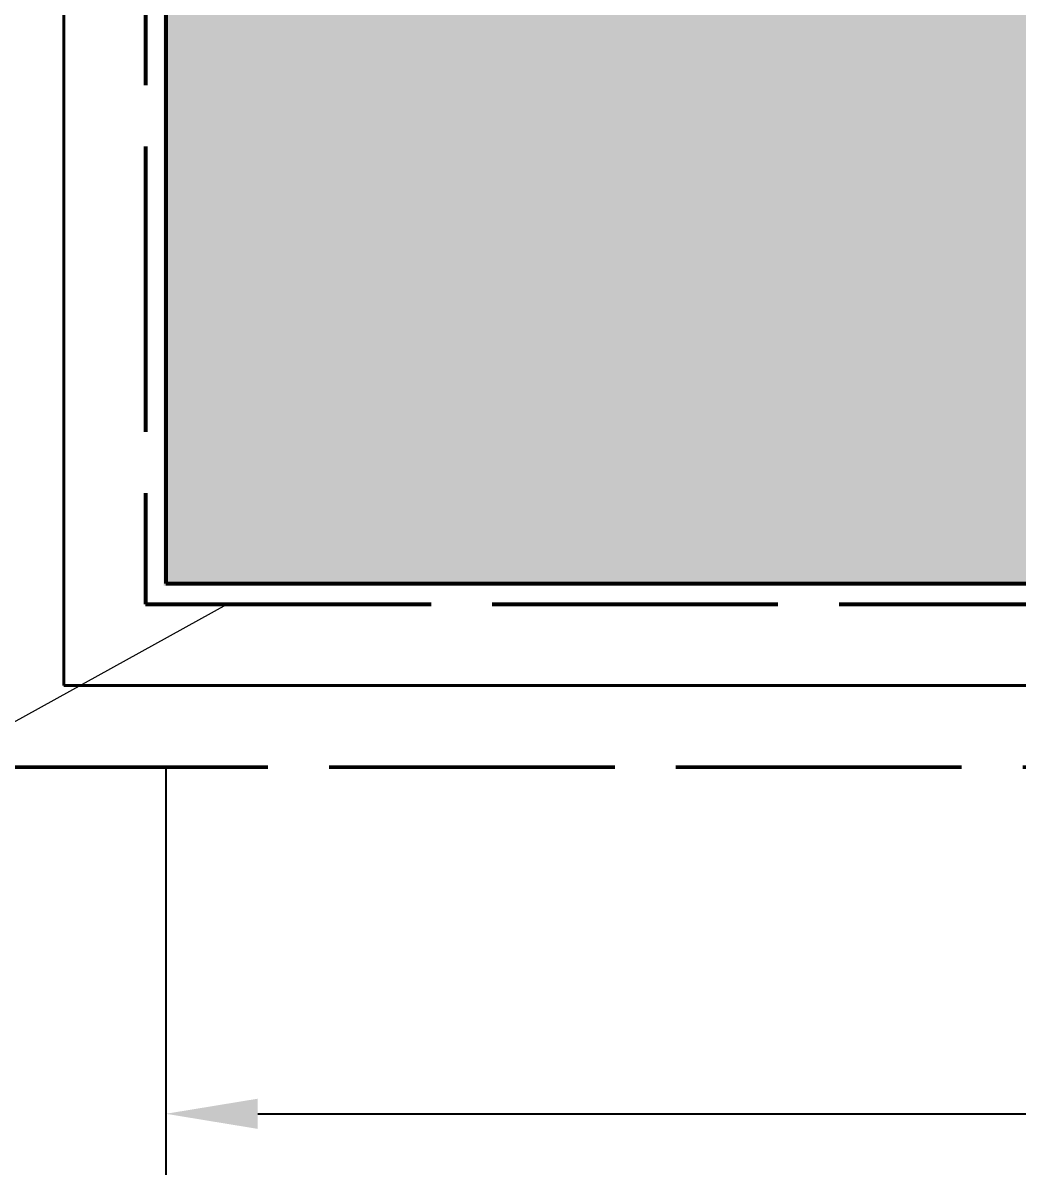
# Model space of a CAD drawing. Header units: millimetres. Extents: x -2152 to 10862, y -2839 to 3606.
# Drawn here: x -123 to 737, y -512 to 485 of the extents above; entities that cross this region are included whole.
import ezdxf

# ---------------------------------------------------------------- set-up
doc = ezdxf.new("R2010")
doc.units = ezdxf.units.MM
doc.linetypes.add('DASH_247_53', pattern=[299.861111, 246.944444, -52.916667])
for name, color, linetype in [('DIMENSIONS', 7, 'Continuous'), ('GEOFAB', 5, 'Continuous'), ('LEADERS', 7, 'Continuous'), ('MODULE_ART', 7, 'Continuous'), ('TANK', 7, 'Continuous')]:
    doc.layers.add(name, color=color, linetype=linetype)
doc.styles.add('ARIAL', font='arial.ttf')
doc.dimstyles.get("Standard").update_dxf_attribs({"dimtxt": 2.5, "dimasz": 2.5, "dimexe": 1.25, "dimexo": 0.625, "dimtad": 1, "dimcen": 2.5, "dimazin": 3, "dimtfac": 1, "dimtmove": 0, "dimatfit": 3})

# ---------------------------------------------------------------- blocks, each defined once
blk = doc.blocks.new('atlancube_face')
at = {"true_color": 0x000000}
blk.add_solid([(-1.79, -1.79), (1151.79, -1.79), (-1.79, 781.79), (1151.79, 781.79)], dxfattribs=at)

msp = doc.modelspace()

# ---------------------------------------------------------------- linework, layer by layer
at = {"layer": 'GEOFAB', "color": 6, "lineweight": 40}
for q in [(-88.19, 2060), (10438.19, -88.19)]:
    msp.add_line((-88.19, -88.19), q, dxfattribs=at)
at = {"layer": 'GEOFAB', "color": 5, "linetype": 'DASH_247_53', "lineweight": 50}
msp.add_line((-158.75, -158.75), (10508.75, -158.75), dxfattribs=at)
at = {"layer": 'GEOFAB', "color": 5, "linetype": 'DASH_247_53', "lineweight": 53}
msp.add_lwpolyline([(-17.64, -17.64), (10367.64, -17.64), (10367.64, 1577.64), (-17.64, 1577.64)], close=True, dxfattribs=at)
at = {"layer": 'LEADERS', "lineweight": 18}
msp.add_line((-476.25, -310.44), (52.92, -17.64), dxfattribs=at)
at = {"layer": 'TANK', "lineweight": 53}
msp.add_lwpolyline([(0, 0), (10350, 0), (10350, 1560), (0, 1560)], close=True, dxfattribs=at)

# ---------------------------------------------------------------- block references
at = {"layer": 'MODULE_ART'}
msp.add_blockref('atlancube_face', (0, 0), dxfattribs=at)

# ---------------------------------------------------------------- dimensions: what is measured, and where the dimension line sits
at = {"layer": 'DIMENSIONS'}
msp.add_linear_dim(base=(0, -458.61), p1=(0, -158.75), p2=(10350, -158.75), dimstyle='Standard', override={"dimtxt": 101.035556, "dimasz": 79.375, "dimexe": 52.916667, "dimexo": 0, "dimgap": 44.097222, "dimtad": 1, "dimtih": 0, "dimtoh": 0, "dimdec": 0, "dimtxsty": 'ARIAL', "dimclrd": 7, "dimclre": 7, "dimclrt": 7}, dxfattribs=at).render()

doc.saveas('drawing.dxf')
